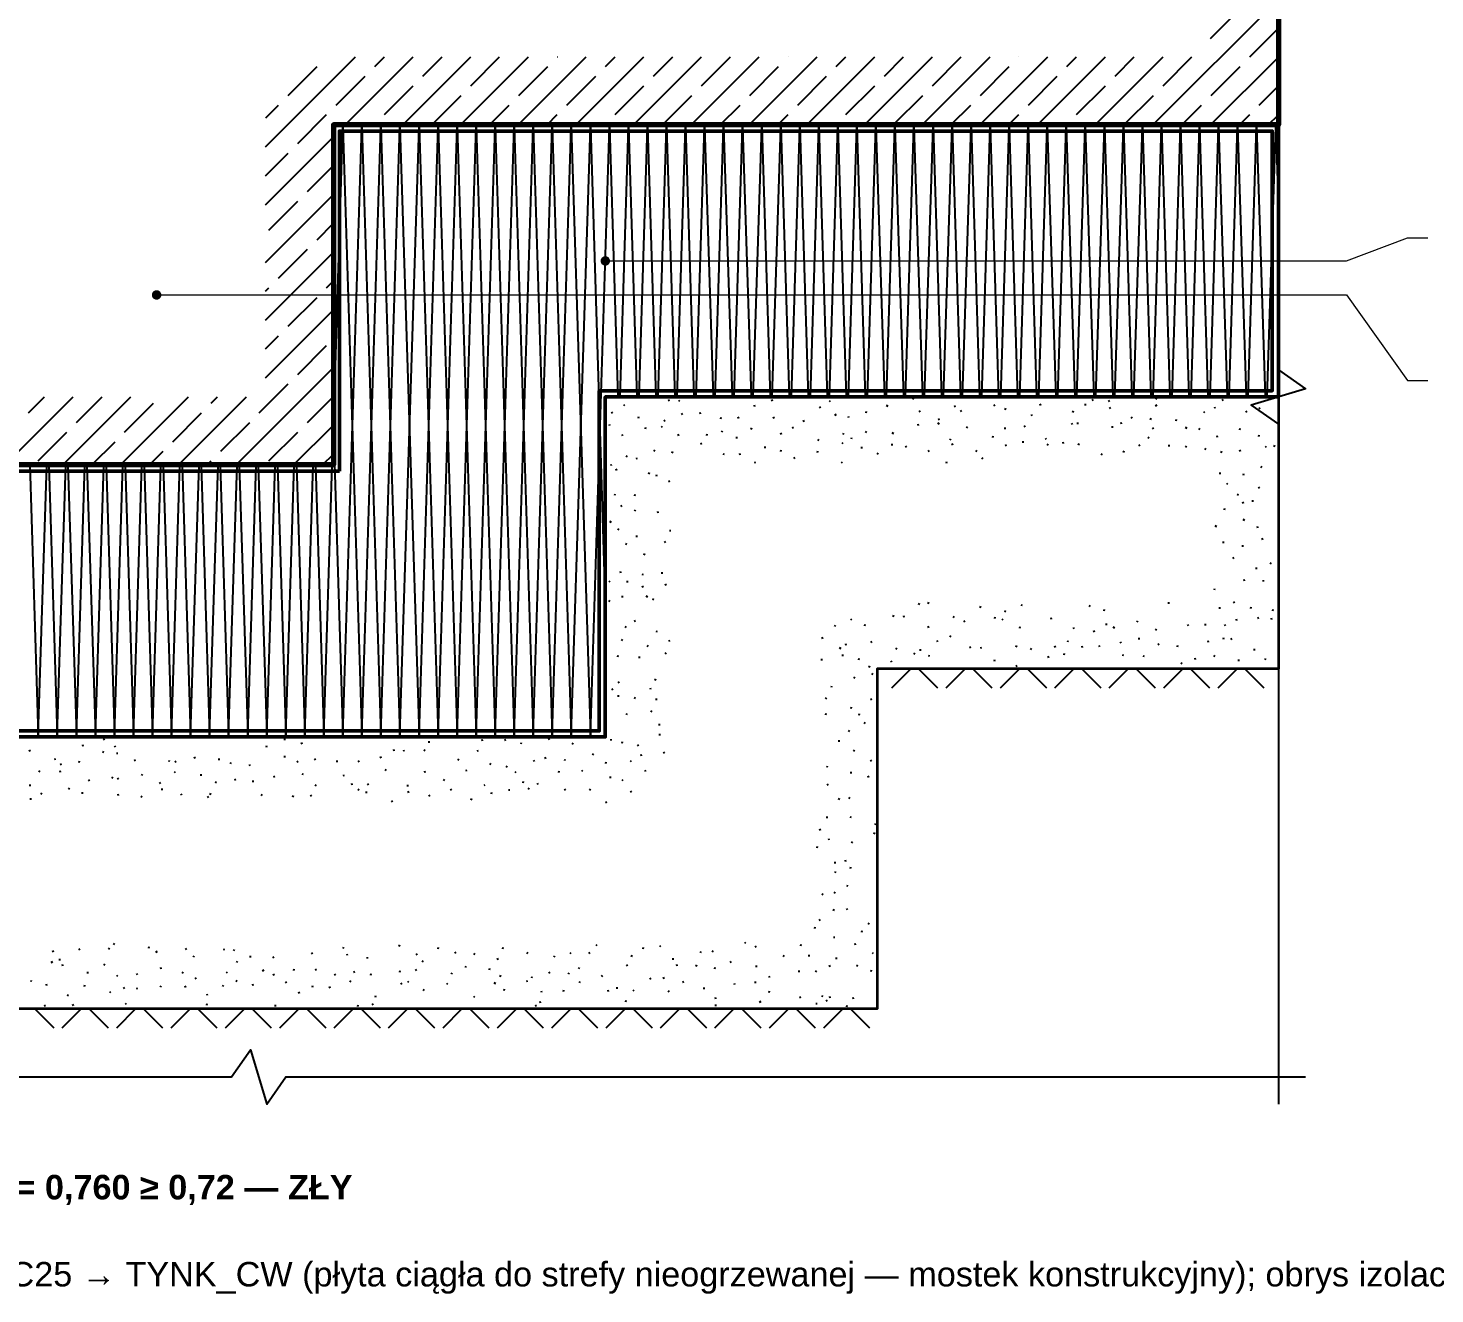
# Model space of a CAD drawing. Header units: metres. Extents: x -0.4 to 46.8, y -1.3 to 1.1.
# Drawn here: x 22.806 to 23.84, y -1.259 to -0.329 of the extents above; entities that cross this region are included whole.
import ezdxf

# ---------------------------------------------------------------- set-up
doc = ezdxf.new("R2010")
doc.units = ezdxf.units.M
doc.linetypes.add('KRESKOWA_DROBNA', pattern=[3.15, 2.1, -1.05])
doc.linetypes.add('PUNKTOWA_KROTKA', pattern=[6.3, 4.2, -1.05, 0, -1.05])
doc.layers.add('A-DET-IZOL', color=30, linetype='Continuous', lineweight=35, true_color=0xef6c00)
doc.layers.add('A-DET-MEMBRANY', color=8, linetype='PUNKTOWA_KROTKA', lineweight=25, true_color=0x455a64)
for name, color, linetype, lineweight in [('A-DET-OPIS', 2, 'Continuous', 25), ('A-DET-PRZERWA', 8, 'Continuous', 25), ('A-KRESKOWANIE', 8, 'Continuous', 18), ('A-OPISY', 2, 'Continuous', 25), ('A-SCIANY-IZOL', 4, 'Continuous', 35), ('A-SCIANY-KONSTR', 7, 'Continuous', 50), ('A-WARSTWY', 8, 'Continuous', 25)]:
    doc.layers.add(name, color=color, linetype=linetype, lineweight=lineweight)
doc.styles.add('PL_ARIAL', font='arial.ttf')
doc.styles.add('PL_ARIAL_B', font='arialbd.ttf')

msp = doc.modelspace()

# ---------------------------------------------------------------- hatches: boundary and pattern name
at = {"layer": 'A-OPISY', "true_color": 0x000000}
for points in [[(23.2336, -0.5), (23.2335, -0.4991), (23.2331, -0.4983), (23.2326, -0.4975), (23.2319, -0.497), (23.231, -0.4966), (23.2301, -0.4965), (23.2292, -0.4966), (23.2284, -0.497), (23.2276, -0.4975), (23.2271, -0.4983), (23.2267, -0.4991), (23.2266, -0.5), (23.2267, -0.5009), (23.2271, -0.5018), (23.2276, -0.5025), (23.2284, -0.503), (23.2292, -0.5034), (23.2301, -0.5035), (23.231, -0.5034), (23.2319, -0.503), (23.2326, -0.5025), (23.2331, -0.5018), (23.2335, -0.5009)], [(22.9036, -0.525), (22.9035, -0.5241), (22.9031, -0.5232), (22.9026, -0.5225), (22.9019, -0.522), (22.901, -0.5216), (22.9001, -0.5215), (22.8992, -0.5216), (22.8984, -0.522), (22.8976, -0.5225), (22.8971, -0.5232), (22.8967, -0.5241), (22.8966, -0.525), (22.8967, -0.5259), (22.8971, -0.5268), (22.8976, -0.5275), (22.8984, -0.528), (22.8992, -0.5284), (22.9001, -0.5285), (22.901, -0.5284), (22.9019, -0.528), (22.9026, -0.5275), (22.9031, -0.5268), (22.9035, -0.5259)]]:
    msp.add_hatch(color=7, dxfattribs=at).paths.add_polyline_path(points)

# ---------------------------------------------------------------- linework, layer by layer
at = {"layer": 'A-DET-IZOL', "lineweight": 50, "ltscale": 0.01, "true_color": 0xef6c00}
msp.add_lwpolyline([(23.0346, -0.6545), (23.0346, -0.4045), (23.7206, -0.4045), (23.7206, -0.5955), (23.2256, -0.5955), (23.2256, -0.8455), (22.3346, -0.8455), (22.3346, -0.5955), (22.2296, -0.5955), (22.2296, -0.4045), (22.5256, -0.4045), (22.5256, -0.6545)], close=True, dxfattribs=at)
at = {"layer": 'A-DET-MEMBRANY', "linetype": 'KRESKOWA_DROBNA', "lineweight": 25, "ltscale": 0.01, "true_color": 0x757575, "flags": 128}
msp.add_lwpolyline([(22.2251, -0.6), (22.3301, -0.6), (22.3301, -0.85), (23.2301, -0.85), (23.2301, -0.6), (23.7251, -0.6)], dxfattribs=at)
at = {"layer": 'A-DET-PRZERWA', "lineweight": 25, "ltscale": 0.01, "true_color": 0x000000}
for points in [[(23.7251, -0.08), (23.7251, -0.58), (23.7451, -0.594), (23.7051, -0.606), (23.7251, -0.62), (23.7251, -1.12)], [(22.2051, -1.1), (22.9551, -1.1), (22.9691, -1.08), (22.9811, -1.12), (22.9951, -1.1), (23.7451, -1.1)]]:
    msp.add_lwpolyline(points, dxfattribs=at)
at = {"layer": 'A-KRESKOWANIE', "lineweight": 25, "ltscale": 0.01}
for points in [[(23.6328, -0.4), (23.7251, -0.3076)], [(23.6751, -0.3364), (23.6898, -0.3217)], [(23.704, -0.35), (23.7251, -0.3289)], [(22.9801, -0.4162), (23.0464, -0.35)], [(23.0388, -0.4), (23.0888, -0.35)], [(23.0605, -0.3571), (23.0676, -0.35)], [(23.0812, -0.4), (23.1312, -0.35)], [(23.0958, -0.3642), (23.11, -0.35)], [(23.1236, -0.4), (23.1736, -0.35)], [(23.1312, -0.3712), (23.1524, -0.35)], [(23.1661, -0.4), (23.2161, -0.35)], [(23.1948, -0.35), (23.1949, -0.35)], [(23.2085, -0.4), (23.2585, -0.35)], [(23.2302, -0.3571), (23.2373, -0.35)], [(23.2509, -0.4), (23.3009, -0.35)], [(23.2655, -0.3642), (23.2797, -0.35)], [(23.2933, -0.4), (23.3433, -0.35)], [(23.3009, -0.3712), (23.3221, -0.35)], [(23.3358, -0.4), (23.3858, -0.35)], [(23.3645, -0.35), (23.3646, -0.35)], [(23.3782, -0.4), (23.4282, -0.35)], [(23.3999, -0.3571), (23.407, -0.35)], [(23.4206, -0.4), (23.4706, -0.35)], [(23.4353, -0.3642), (23.4494, -0.35)], [(23.4631, -0.4), (23.5131, -0.35)], [(23.4706, -0.3712), (23.4918, -0.35)], [(23.5055, -0.4), (23.5555, -0.35)], [(23.5342, -0.35), (23.5343, -0.35)], [(23.5479, -0.4), (23.5979, -0.35)], [(23.5696, -0.3571), (23.5767, -0.35)], [(23.5903, -0.4), (23.6403, -0.35)], [(23.605, -0.3642), (23.6191, -0.35)], [(23.6403, -0.3712), (23.6615, -0.35)], [(23.6752, -0.4), (23.7251, -0.3501)], [(22.9968, -0.3783), (23.0181, -0.3571)], [(23.1666, -0.3783), (23.1878, -0.3571)], [(23.3363, -0.3783), (23.3575, -0.3571)], [(23.506, -0.3783), (23.5272, -0.3571)], [(23.6757, -0.3783), (23.6969, -0.3571)], [(23.0322, -0.3854), (23.0534, -0.3642)], [(23.0676, -0.3924), (23.0888, -0.3712)], [(23.2019, -0.3854), (23.2231, -0.3642)], [(23.2373, -0.3924), (23.2585, -0.3712)], [(23.3716, -0.3854), (23.3928, -0.3642)], [(23.407, -0.3924), (23.4282, -0.3712)], [(23.5413, -0.3854), (23.5625, -0.3642)], [(23.5767, -0.3924), (23.5979, -0.3712)], [(23.711, -0.3854), (23.7251, -0.3713)], [(23.1029, -0.3995), (23.1241, -0.3783)], [(23.2726, -0.3995), (23.2938, -0.3783)], [(23.4423, -0.3995), (23.4635, -0.3783)], [(23.612, -0.3995), (23.6332, -0.3783)], [(22.9804, -0.3947), (22.9898, -0.3854)], [(23.0039, -0.4137), (23.0251, -0.3924)], [(23.1449, -0.4), (23.1595, -0.3854)], [(23.1873, -0.4), (23.1948, -0.3924)], [(23.3146, -0.4), (23.3292, -0.3854)], [(23.357, -0.4), (23.3645, -0.3924)], [(23.4843, -0.4), (23.4989, -0.3854)], [(23.5267, -0.4), (23.5342, -0.3924)], [(23.654, -0.4), (23.6686, -0.3854)], [(23.6964, -0.4), (23.704, -0.3924)], [(23.7176, -0.4), (23.7251, -0.3925)], [(23.0301, -0.625), (23.0371, -0.8485), (23.0511, -0.4015), (23.0651, -0.8485), (23.0791, -0.4015), (23.0931, -0.8485), (23.1071, -0.4015), (23.1211, -0.8485), (23.1351, -0.4015), (23.1491, -0.8485), (23.1631, -0.4015), (23.1771, -0.8485), (23.1911, -0.4015), (23.2051, -0.8485), (23.2191, -0.4015), (23.2301, -0.7527)], [(23.0301, -0.625), (23.0371, -0.4015), (23.0511, -0.8485), (23.0651, -0.4015), (23.0791, -0.8485), (23.0931, -0.4015), (23.1071, -0.8485), (23.1211, -0.4015), (23.1351, -0.8485), (23.1491, -0.4015), (23.1631, -0.8485), (23.1771, -0.4015), (23.1911, -0.8485), (23.2051, -0.4015), (23.2191, -0.8485), (23.2331, -0.4015), (23.2393, -0.6)], [(23.06, -0.4), (23.0605, -0.3995)], [(23.2297, -0.4), (23.2302, -0.3995)], [(23.2409, -0.6), (23.2471, -0.4015), (23.2533, -0.6)], [(23.2549, -0.6), (23.2611, -0.4015), (23.2673, -0.6)], [(23.2689, -0.6), (23.2751, -0.4015), (23.2813, -0.6)], [(23.2829, -0.6), (23.2891, -0.4015), (23.2953, -0.6)], [(23.2969, -0.6), (23.3031, -0.4015), (23.3093, -0.6)], [(23.3109, -0.6), (23.3171, -0.4015), (23.3233, -0.6)], [(23.3249, -0.6), (23.3311, -0.4015), (23.3373, -0.6)], [(23.3389, -0.6), (23.3451, -0.4015), (23.3513, -0.6)], [(23.3529, -0.6), (23.3591, -0.4015), (23.3653, -0.6)], [(23.3669, -0.6), (23.3731, -0.4015), (23.3793, -0.6)], [(23.3809, -0.6), (23.3871, -0.4015), (23.3933, -0.6)], [(23.3949, -0.6), (23.4011, -0.4015), (23.4073, -0.6)], [(23.3994, -0.4), (23.3999, -0.3995)], [(23.4089, -0.6), (23.4151, -0.4015), (23.4213, -0.6)], [(23.4229, -0.6), (23.4291, -0.4015), (23.4353, -0.6)], [(23.4369, -0.6), (23.4431, -0.4015), (23.4493, -0.6)], [(23.4509, -0.6), (23.4571, -0.4015), (23.4633, -0.6)], [(23.4649, -0.6), (23.4711, -0.4015), (23.4773, -0.6)], [(23.4789, -0.6), (23.4851, -0.4015), (23.4913, -0.6)], [(23.4929, -0.6), (23.4991, -0.4015), (23.5053, -0.6)], [(23.5069, -0.6), (23.5131, -0.4015), (23.5193, -0.6)], [(23.5209, -0.6), (23.5271, -0.4015), (23.5333, -0.6)], [(23.5349, -0.6), (23.5411, -0.4015), (23.5473, -0.6)], [(23.5489, -0.6), (23.5551, -0.4015), (23.5613, -0.6)], [(23.5629, -0.6), (23.5691, -0.4015), (23.5753, -0.6)], [(23.5691, -0.4), (23.5696, -0.3995)], [(23.5769, -0.6), (23.5831, -0.4015), (23.5893, -0.6)], [(23.5909, -0.6), (23.5971, -0.4015), (23.6033, -0.6)], [(23.6049, -0.6), (23.6111, -0.4015), (23.6173, -0.6)], [(23.6189, -0.6), (23.6251, -0.4015), (23.6313, -0.6)], [(23.6329, -0.6), (23.6391, -0.4015), (23.6453, -0.6)], [(23.6469, -0.6), (23.6531, -0.4015), (23.6593, -0.6)], [(23.6609, -0.6), (23.6671, -0.4015), (23.6733, -0.6)], [(23.6749, -0.6), (23.6811, -0.4015), (23.6873, -0.6)], [(23.6889, -0.6), (23.6951, -0.4015), (23.7013, -0.6)], [(23.7029, -0.6), (23.7091, -0.4015), (23.7153, -0.6)], [(23.7169, -0.6), (23.7231, -0.4015), (23.7251, -0.4654)], [(22.9801, -0.4587), (23.0301, -0.4087)], [(22.9801, -0.4375), (22.9968, -0.4207)], [(23.011, -0.449), (23.0301, -0.4299)], [(22.9801, -0.5011), (23.0301, -0.4511)], [(22.9827, -0.4773), (23.0039, -0.4561)], [(23.0181, -0.4844), (23.0301, -0.4723)], [(22.9801, -0.5435), (23.0301, -0.4935)], [(22.9898, -0.5127), (23.011, -0.4914)], [(23.0251, -0.5197), (23.0301, -0.5147)], [(22.9801, -0.5223), (22.9827, -0.5197)], [(22.9968, -0.548), (23.0181, -0.5268)], [(22.9801, -0.586), (23.0301, -0.536)], [(22.9801, -0.5647), (22.9898, -0.5551)], [(23.0039, -0.5834), (23.0251, -0.5621)], [(22.9585, -0.65), (23.0301, -0.5784)], [(22.7888, -0.65), (22.8388, -0.6)], [(22.8059, -0.6116), (22.8176, -0.6)], [(22.8312, -0.65), (22.8812, -0.6)], [(22.8413, -0.6187), (22.86, -0.6)], [(22.8736, -0.65), (22.9236, -0.6)], [(22.9161, -0.65), (22.9661, -0.6)], [(22.9403, -0.6046), (22.9449, -0.6)], [(22.9756, -0.6116), (22.9968, -0.5904)], [(23.011, -0.6187), (23.0301, -0.5996)], [(22.8766, -0.6258), (22.8979, -0.6046)], [(23.2444, -0.6066), (23.2436, -0.6057)], [(23.2762, -0.6027), (23.2772, -0.602)], [(23.2841, -0.6031), (23.285, -0.6024)], [(23.3393, -0.6065), (23.3405, -0.6063)], [(23.352, -0.6025), (23.3532, -0.6022)], [(23.3884, -0.6082), (23.3877, -0.6072)], [(23.3949, -0.6034), (23.3957, -0.6025)], [(23.438, -0.607), (23.437, -0.6063)], [(23.4571, -0.6019), (23.4562, -0.6012)], [(23.4609, -0.611), (23.4618, -0.6103)], [(23.4866, -0.607), (23.4877, -0.6065)], [(23.4921, -0.6109), (23.4914, -0.61)], [(23.5166, -0.6068), (23.5158, -0.6059)], [(23.5241, -0.6094), (23.5246, -0.6083)], [(23.5495, -0.6057), (23.5506, -0.6052)], [(23.5738, -0.6114), (23.5744, -0.6103)], [(23.5838, -0.6058), (23.5826, -0.6057)], [(23.5882, -0.6027), (23.5891, -0.6019)], [(23.6009, -0.6036), (23.6002, -0.6026)], [(23.6008, -0.6084), (23.6018, -0.6077)], [(23.6349, -0.6017), (23.6356, -0.6007)], [(23.6357, -0.6069), (23.6349, -0.6059)], [(23.6785, -0.6086), (23.6783, -0.6074)], [(23.6845, -0.6028), (23.6838, -0.6018)], [(23.7107, -0.6085), (23.7118, -0.6079)], [(22.912, -0.6329), (22.9332, -0.6116)], [(22.9473, -0.6399), (22.9686, -0.6187)], [(23.2332, -0.6211), (23.2333, -0.6199)], [(23.2354, -0.6121), (23.2347, -0.6111)], [(23.2541, -0.615), (23.2552, -0.6148)], [(23.2731, -0.6176), (23.2742, -0.6171)], [(23.2861, -0.613), (23.287, -0.6122)], [(23.3001, -0.6126), (23.2998, -0.6115)], [(23.315, -0.616), (23.3152, -0.6148)], [(23.3283, -0.6158), (23.3279, -0.6147)], [(23.3543, -0.6159), (23.3539, -0.6147)], [(23.3754, -0.6178), (23.3765, -0.6172)], [(23.399, -0.6133), (23.4, -0.6126)], [(23.4089, -0.6152), (23.4092, -0.6141)], [(23.4226, -0.6114), (23.4214, -0.6113)], [(23.4597, -0.6205), (23.4608, -0.6202)], [(23.4749, -0.6199), (23.4755, -0.6188)], [(23.475, -0.6167), (23.4759, -0.616)], [(23.5441, -0.614), (23.5436, -0.6129)], [(23.5737, -0.6202), (23.5731, -0.6192)], [(23.5781, -0.6195), (23.5769, -0.6195)], [(23.6097, -0.62), (23.6094, -0.6188)], [(23.6169, -0.6155), (23.6178, -0.6147)], [(23.6311, -0.6168), (23.6316, -0.6157)], [(23.65, -0.6175), (23.6501, -0.6163)], [(23.6702, -0.6115), (23.6711, -0.6107)], [(23.7012, -0.6113), (23.7021, -0.6105)], [(22.813, -0.647), (22.8342, -0.6258)], [(22.9827, -0.647), (23.0039, -0.6258)], [(23.0009, -0.65), (23.0301, -0.6208)], [(23.2429, -0.6286), (23.2426, -0.6275)], [(23.2603, -0.6233), (23.2591, -0.623)], [(23.2714, -0.6223), (23.2721, -0.6214)], [(23.2832, -0.6281), (23.2843, -0.6276)], [(23.3047, -0.6283), (23.3049, -0.6271)], [(23.3159, -0.6259), (23.3163, -0.6248)], [(23.3268, -0.6306), (23.3269, -0.6294)], [(23.3381, -0.6236), (23.3369, -0.6233)], [(23.3588, -0.6271), (23.3599, -0.6266)], [(23.3675, -0.6228), (23.3685, -0.6221)], [(23.3863, -0.6319), (23.3871, -0.631)], [(23.405, -0.6276), (23.4056, -0.6266)], [(23.4111, -0.6309), (23.4113, -0.6298)], [(23.4225, -0.6262), (23.4215, -0.6255)], [(23.4422, -0.6271), (23.4411, -0.6265)], [(23.4836, -0.6318), (23.4841, -0.6307)], [(23.4968, -0.6226), (23.4958, -0.622)], [(23.515, -0.6298), (23.5154, -0.6287)], [(23.5234, -0.623), (23.5246, -0.6229)], [(23.5388, -0.6223), (23.5382, -0.6213)], [(23.5544, -0.6314), (23.5537, -0.6305)], [(23.603, -0.6228), (23.6032, -0.6216)], [(23.6301, -0.6302), (23.629, -0.6297)], [(23.6332, -0.6237), (23.6325, -0.6228)], [(23.6579, -0.6231), (23.6569, -0.6225)], [(23.6675, -0.6239), (23.6667, -0.6231)], [(23.6804, -0.6297), (23.68, -0.6286)], [(23.6974, -0.6239), (23.6962, -0.6237)], [(23.7114, -0.6289), (23.7102, -0.6285)], [(22.8524, -0.65), (22.8696, -0.6329)], [(22.8949, -0.65), (22.9049, -0.6399)], [(23.2657, -0.6399), (23.2665, -0.639)], [(23.2799, -0.641), (23.2787, -0.6407)], [(23.3001, -0.6345), (23.3011, -0.6339)], [(23.3476, -0.6376), (23.3477, -0.6364)], [(23.3592, -0.6401), (23.3595, -0.6389)], [(23.3868, -0.6405), (23.3856, -0.6403)], [(23.4042, -0.6342), (23.4051, -0.6334)], [(23.4187, -0.6378), (23.4187, -0.6366)], [(23.4404, -0.635), (23.4416, -0.635)], [(23.4517, -0.6371), (23.4508, -0.6363)], [(23.4682, -0.6404), (23.4675, -0.6394)], [(23.4856, -0.6354), (23.4851, -0.6343)], [(23.5035, -0.64), (23.5025, -0.6393)], [(23.5241, -0.6356), (23.5252, -0.6353)], [(23.5373, -0.6337), (23.5375, -0.6325)], [(23.5551, -0.6354), (23.5559, -0.6345)], [(23.5664, -0.6338), (23.5676, -0.6335)], [(23.5788, -0.6352), (23.5777, -0.6346)], [(23.6118, -0.6405), (23.6107, -0.64)], [(23.6232, -0.6361), (23.6225, -0.6351)], [(23.6452, -0.636), (23.644, -0.636)], [(23.6569, -0.637), (23.6576, -0.636)], [(23.672, -0.6386), (23.671, -0.638)], [(23.6837, -0.6408), (23.6826, -0.6404)], [(23.6972, -0.6401), (23.6968, -0.6389)], [(23.7155, -0.637), (23.7164, -0.6362)], [(23.7226, -0.6364), (23.7215, -0.6359)], [(22.8069, -0.65), (22.8131, -0.8485), (22.8193, -0.65)], [(22.8209, -0.65), (22.8271, -0.8485), (22.8333, -0.65)], [(22.8349, -0.65), (22.8411, -0.8485), (22.8473, -0.65)], [(22.8489, -0.65), (22.8551, -0.8485), (22.8613, -0.65)], [(22.8629, -0.65), (22.8691, -0.8485), (22.8753, -0.65)], [(22.8769, -0.65), (22.8831, -0.8485), (22.8893, -0.65)], [(22.8909, -0.65), (22.8971, -0.8485), (22.9033, -0.65)], [(22.9049, -0.65), (22.9111, -0.8485), (22.9173, -0.65)], [(22.9189, -0.65), (22.9251, -0.8485), (22.9313, -0.65)], [(22.9329, -0.65), (22.9391, -0.8485), (22.9453, -0.65)], [(22.9373, -0.65), (22.9403, -0.647)], [(22.9469, -0.65), (22.9531, -0.8485), (22.9593, -0.65)], [(22.9609, -0.65), (22.9671, -0.8485), (22.9733, -0.65)], [(22.9749, -0.65), (22.9811, -0.8485), (22.9873, -0.65)], [(22.9889, -0.65), (22.9951, -0.8485), (23.0013, -0.65)], [(23.0029, -0.65), (23.0091, -0.8485), (23.0153, -0.65)], [(23.0169, -0.65), (23.0231, -0.8485), (23.0293, -0.65)], [(23.0221, -0.65), (23.0301, -0.642)], [(23.2347, -0.6507), (23.2343, -0.6496)], [(23.2465, -0.6441), (23.2454, -0.6434)], [(23.2527, -0.6452), (23.2538, -0.645)], [(23.3178, -0.6423), (23.3167, -0.642)], [(23.3285, -0.6421), (23.3297, -0.6418)], [(23.3409, -0.6484), (23.3397, -0.6483)], [(23.3694, -0.6455), (23.3687, -0.6444)], [(23.4037, -0.6484), (23.4045, -0.6476)], [(23.4311, -0.6421), (23.4301, -0.6414)], [(23.4805, -0.6481), (23.4817, -0.648)], [(23.5069, -0.6454), (23.5079, -0.6446)], [(23.5947, -0.6426), (23.5954, -0.6417)], [(23.7123, -0.6519), (23.7131, -0.651)], [(23.2376, -0.6537), (23.2387, -0.6532)], [(23.2621, -0.6567), (23.2626, -0.6556)], [(23.2685, -0.6579), (23.2673, -0.6578)], [(23.2766, -0.6622), (23.2776, -0.6616)], [(23.6822, -0.6567), (23.6822, -0.6555)], [(23.6995, -0.6576), (23.6998, -0.6564)], [(23.2372, -0.6723), (23.2374, -0.6712)], [(23.2517, -0.6726), (23.252, -0.6714)], [(23.6871, -0.6642), (23.6879, -0.6634)], [(23.6958, -0.6722), (23.6947, -0.6718)], [(23.7105, -0.667), (23.7115, -0.6663)], [(23.2415, -0.6806), (23.2424, -0.6798)], [(23.6854, -0.683), (23.6858, -0.6818)], [(23.6994, -0.6784), (23.699, -0.6772)], [(23.7062, -0.6772), (23.7062, -0.676)], [(23.2337, -0.6923), (23.2343, -0.6912)], [(23.2519, -0.6841), (23.2524, -0.683)], [(23.2683, -0.6848), (23.2695, -0.6844)], [(23.7003, -0.6908), (23.6993, -0.6902)], [(23.2403, -0.6977), (23.2394, -0.6969)], [(23.2538, -0.7027), (23.2526, -0.7026)], [(23.2772, -0.6982), (23.2784, -0.6981)], [(23.6797, -0.6954), (23.6786, -0.6948)], [(23.71, -0.6964), (23.7098, -0.6952)], [(23.246, -0.7086), (23.245, -0.7079)], [(23.2736, -0.7071), (23.2745, -0.7062)], [(23.6841, -0.7068), (23.6852, -0.7067)], [(23.6982, -0.7094), (23.6994, -0.7094)], [(23.7127, -0.7045), (23.7138, -0.7041)], [(23.2593, -0.7161), (23.2583, -0.7156)], [(23.6916, -0.7187), (23.6926, -0.7181)], [(23.72, -0.7228), (23.7191, -0.722)], [(23.2407, -0.7289), (23.2419, -0.7285)], [(23.2583, -0.7309), (23.2571, -0.7306)], [(23.2711, -0.7293), (23.2723, -0.7292)], [(23.6995, -0.7346), (23.7007, -0.7344)], [(23.7089, -0.7267), (23.709, -0.7255)], [(23.233, -0.736), (23.2337, -0.7351)], [(23.2465, -0.7365), (23.2463, -0.7353)], [(23.2579, -0.74), (23.2575, -0.7389)], [(23.2739, -0.7382), (23.275, -0.7377)], [(23.6781, -0.7419), (23.6784, -0.7408)], [(23.7141, -0.7358), (23.7142, -0.7346)], [(23.2326, -0.7504), (23.2334, -0.7494)], [(23.242, -0.7468), (23.2432, -0.7467)], [(23.2604, -0.7471), (23.2611, -0.7461)], [(23.2659, -0.7491), (23.2647, -0.7488)], [(23.4613, -0.7525), (23.4601, -0.7521)], [(23.4676, -0.7522), (23.468, -0.751)], [(23.5064, -0.7547), (23.5052, -0.7544)], [(23.537, -0.7534), (23.5359, -0.753)], [(23.5869, -0.7541), (23.5859, -0.7533)], [(23.6444, -0.752), (23.6445, -0.7508)], [(23.6927, -0.7517), (23.692, -0.7507)], [(23.7048, -0.7555), (23.705, -0.7543)], [(23.2513, -0.7649), (23.2524, -0.7644)], [(23.4114, -0.7642), (23.4106, -0.7633)], [(23.4419, -0.7616), (23.4423, -0.7605)], [(23.4492, -0.7615), (23.4504, -0.7613)], [(23.4868, -0.7622), (23.4859, -0.7614)], [(23.4946, -0.7655), (23.4937, -0.7647)], [(23.5166, -0.7629), (23.5169, -0.7617)], [(23.5228, -0.7642), (23.522, -0.7633)], [(23.5247, -0.758), (23.5237, -0.7574)], [(23.5575, -0.7628), (23.5587, -0.7627)], [(23.5969, -0.7572), (23.5971, -0.756)], [(23.6213, -0.7657), (23.6218, -0.7646)], [(23.6825, -0.7554), (23.6813, -0.7553)], [(23.6945, -0.7647), (23.6944, -0.7635)], [(23.7097, -0.7627), (23.7108, -0.7621)], [(23.7196, -0.7632), (23.7208, -0.7629)], [(23.7211, -0.7572), (23.7213, -0.756)], [(23.2456, -0.7695), (23.2447, -0.7687)], [(23.2685, -0.7727), (23.2674, -0.7724)], [(23.3989, -0.7688), (23.3994, -0.7677)], [(23.4209, -0.7682), (23.4211, -0.767)], [(23.4671, -0.7692), (23.4682, -0.7688)], [(23.4844, -0.7764), (23.4835, -0.7756)], [(23.5356, -0.7698), (23.5344, -0.7694)], [(23.5748, -0.7705), (23.5743, -0.7694)], [(23.5888, -0.7724), (23.59, -0.772)], [(23.5992, -0.7674), (23.598, -0.7673)], [(23.6047, -0.7699), (23.6036, -0.7693)], [(23.6356, -0.7715), (23.6346, -0.7708)], [(23.6589, -0.7683), (23.6584, -0.7672)], [(23.6719, -0.7676), (23.6707, -0.7676)], [(23.6861, -0.7683), (23.6856, -0.7672)], [(23.2429, -0.7791), (23.2419, -0.7784)], [(23.2609, -0.7834), (23.2618, -0.7826)], [(23.2767, -0.7794), (23.2778, -0.7791)], [(23.3892, -0.7773), (23.3903, -0.7768)], [(23.4026, -0.7851), (23.4032, -0.784)], [(23.4073, -0.7828), (23.407, -0.7816)], [(23.426, -0.7808), (23.4253, -0.7799)], [(23.4448, -0.7854), (23.4438, -0.7846)], [(23.4618, -0.7866), (23.4619, -0.7854)], [(23.4746, -0.7801), (23.4741, -0.779)], [(23.498, -0.7842), (23.499, -0.7837)], [(23.5059, -0.7844), (23.507, -0.7842)], [(23.5322, -0.7839), (23.5327, -0.7827)], [(23.5427, -0.7856), (23.5435, -0.7847)], [(23.5603, -0.7838), (23.5613, -0.7832)], [(23.5702, -0.7801), (23.5705, -0.779)], [(23.581, -0.7845), (23.5808, -0.7833)], [(23.5938, -0.7838), (23.5933, -0.7827)], [(23.6094, -0.7811), (23.6089, -0.78)], [(23.6226, -0.7783), (23.6227, -0.7771)], [(23.6364, -0.782), (23.6375, -0.7816)], [(23.6517, -0.7834), (23.6505, -0.7832)], [(23.6738, -0.7806), (23.6735, -0.7794)], [(23.6842, -0.7776), (23.6854, -0.7773)], [(23.6908, -0.7785), (23.6901, -0.7775)], [(23.7074, -0.7865), (23.7075, -0.7853)], [(23.2401, -0.7908), (23.2389, -0.7905)], [(23.2552, -0.7921), (23.2553, -0.7909)], [(23.275, -0.7892), (23.2742, -0.7882)], [(23.3893, -0.7937), (23.3894, -0.7925)], [(23.4052, -0.7901), (23.404, -0.7901)], [(23.4173, -0.793), (23.4161, -0.7928)], [(23.4409, -0.795), (23.4403, -0.794)], [(23.4569, -0.7891), (23.4577, -0.7882)], [(23.4688, -0.7906), (23.4677, -0.7903)], [(23.5159, -0.7937), (23.5171, -0.7935)], [(23.5554, -0.7913), (23.5565, -0.7908)], [(23.5682, -0.7894), (23.5671, -0.789)], [(23.6115, -0.7902), (23.6104, -0.7898)], [(23.6267, -0.7908), (23.6256, -0.7905)], [(23.6544, -0.7962), (23.6533, -0.7957)], [(23.6634, -0.7926), (23.6646, -0.7924)], [(23.6776, -0.7909), (23.6783, -0.7899)], [(23.6961, -0.7943), (23.696, -0.7931)], [(23.7154, -0.7934), (23.7159, -0.7923)], [(23.4128, -0.8068), (23.4135, -0.8058)], [(23.4241, -0.7989), (23.4246, -0.7978)], [(23.4261, -0.804), (23.4268, -0.803)], [(23.4547, -0.8), (23.4405, -0.8141)], [(23.4747, -0.8141), (23.4605, -0.8)], [(23.4947, -0.8), (23.4805, -0.8141)], [(23.5147, -0.8141), (23.5005, -0.8)], [(23.5347, -0.8), (23.5205, -0.8141)], [(23.5319, -0.798), (23.5329, -0.7974)], [(23.5547, -0.8141), (23.5405, -0.8)], [(23.5747, -0.8), (23.5605, -0.8141)], [(23.5947, -0.8141), (23.5805, -0.8)], [(23.6147, -0.8), (23.6005, -0.8141)], [(23.6347, -0.8141), (23.6205, -0.8)], [(23.6547, -0.8), (23.6405, -0.8141)], [(23.6747, -0.8141), (23.6605, -0.8)], [(23.6947, -0.8), (23.6805, -0.8141)], [(23.7147, -0.8141), (23.7005, -0.8)], [(23.235, -0.8154), (23.2359, -0.8146)], [(23.2403, -0.8104), (23.2396, -0.8094)], [(23.2636, -0.8152), (23.2634, -0.814)], [(23.2668, -0.8084), (23.2673, -0.8073)], [(23.3965, -0.8135), (23.3968, -0.8123)], [(23.2397, -0.8204), (23.2397, -0.8192)], [(23.2524, -0.8218), (23.2513, -0.8213)], [(23.2671, -0.8222), (23.2683, -0.8221)], [(23.3929, -0.8222), (23.3921, -0.8212)], [(23.4251, -0.8224), (23.4262, -0.8219)], [(23.2457, -0.8338), (23.2462, -0.8327)], [(23.2636, -0.8316), (23.2643, -0.8306)], [(23.393, -0.8336), (23.3918, -0.8333)], [(23.411, -0.8291), (23.4112, -0.8279)], [(23.4176, -0.8337), (23.4164, -0.8336)], [(23.2705, -0.8411), (23.2693, -0.841)], [(23.2702, -0.849), (23.2702, -0.8478)], [(23.4098, -0.846), (23.409, -0.8452)], [(23.4214, -0.84), (23.4204, -0.8393)], [(22.8454, -0.8563), (22.8466, -0.856)], [(22.8618, -0.8523), (22.8611, -0.8513)], [(22.8698, -0.8575), (22.8695, -0.8564)], [(22.9804, -0.8571), (22.9816, -0.8568)], [(22.9944, -0.8524), (22.9944, -0.8512)], [(23.0071, -0.8552), (23.0067, -0.854)], [(23.0998, -0.8535), (23.101, -0.8535)], [(23.1397, -0.853), (23.1395, -0.8518)], [(23.1559, -0.8523), (23.157, -0.8518)], [(23.1682, -0.8551), (23.1685, -0.854)], [(23.189, -0.8521), (23.1885, -0.8511)], [(23.2066, -0.8554), (23.2058, -0.8545)], [(23.2345, -0.8527), (23.2345, -0.8515)], [(23.2433, -0.8543), (23.2421, -0.854)], [(23.2537, -0.8564), (23.2548, -0.8558)], [(23.4026, -0.8531), (23.4014, -0.8531)], [(22.807, -0.8607), (22.8067, -0.8595)], [(22.8249, -0.8662), (22.8261, -0.866)], [(22.8432, -0.8687), (22.8435, -0.8676)], [(22.8614, -0.8613), (22.8603, -0.861)], [(22.8716, -0.8622), (22.8705, -0.8621)], [(22.8835, -0.8673), (22.8847, -0.8669)], [(22.9094, -0.8681), (22.9097, -0.867)], [(22.9134, -0.8684), (22.9145, -0.8678)], [(22.9284, -0.8658), (22.928, -0.8647)], [(22.9454, -0.8663), (22.9466, -0.8662)], [(22.9545, -0.8698), (22.955, -0.8688)], [(22.9948, -0.8647), (22.9936, -0.8646)], [(23.0032, -0.8682), (23.0043, -0.8677)], [(23.0162, -0.8667), (23.0172, -0.866)], [(23.0321, -0.8679), (23.0333, -0.8677)], [(23.0483, -0.8682), (23.0492, -0.8675)], [(23.0652, -0.8655), (23.0647, -0.8644)], [(23.0747, -0.8605), (23.0745, -0.8593)], [(23.0822, -0.8607), (23.0819, -0.8596)], [(23.0976, -0.8603), (23.0966, -0.8596)], [(23.1216, -0.8671), (23.1223, -0.8661)], [(23.1358, -0.8603), (23.1369, -0.86)], [(23.1779, -0.8681), (23.1776, -0.867)], [(23.1854, -0.8656), (23.1865, -0.8652)], [(23.2004, -0.8674), (23.2005, -0.8662)], [(23.2206, -0.8632), (23.2213, -0.8622)], [(23.2306, -0.8695), (23.2307, -0.8683)], [(23.2494, -0.8684), (23.2486, -0.8675)], [(23.2566, -0.864), (23.2565, -0.8628)], [(23.2729, -0.8619), (23.2738, -0.8611)], [(23.4136, -0.8604), (23.4126, -0.8598)], [(23.4258, -0.868), (23.425, -0.8671)], [(22.8145, -0.8756), (22.8136, -0.8748)], [(22.8287, -0.8755), (22.8298, -0.8752)], [(22.8292, -0.8703), (22.8302, -0.8697)], [(22.8671, -0.8803), (22.8678, -0.8793)], [(22.8892, -0.8784), (22.8897, -0.8773)], [(22.9132, -0.8761), (22.914, -0.8753)], [(22.9334, -0.878), (22.9322, -0.878)], [(22.969, -0.8713), (22.9684, -0.8703)], [(22.986, -0.8793), (22.9871, -0.8789)], [(23.0082, -0.8775), (23.0071, -0.8774)], [(23.0372, -0.8784), (23.0384, -0.8781)], [(23.0682, -0.8746), (23.069, -0.8737)], [(23.0969, -0.8757), (23.098, -0.8754)], [(23.1274, -0.8747), (23.1286, -0.8745)], [(23.1461, -0.8702), (23.1452, -0.8695)], [(23.1571, -0.8722), (23.1578, -0.8713)], [(23.1637, -0.8761), (23.1646, -0.8754)], [(23.196, -0.8761), (23.1961, -0.8749)], [(23.2135, -0.8755), (23.2128, -0.8746)], [(23.2338, -0.8802), (23.2339, -0.879)], [(23.26, -0.8754), (23.2594, -0.8743)], [(23.3932, -0.8722), (23.3935, -0.8711)], [(23.4102, -0.8762), (23.4114, -0.8761)], [(23.424, -0.8797), (23.4234, -0.8786)], [(22.8076, -0.8857), (22.8064, -0.8856)], [(22.8362, -0.8885), (22.8354, -0.8876)], [(22.8507, -0.8825), (22.8499, -0.8816)], [(22.872, -0.8813), (22.8714, -0.8802)], [(22.9022, -0.8842), (22.9031, -0.8834)], [(22.9043, -0.8891), (22.9042, -0.8879)], [(22.9442, -0.8837), (22.9431, -0.8832)], [(22.9574, -0.8816), (22.9584, -0.8811)], [(22.971, -0.8833), (22.9712, -0.8821)], [(23.0176, -0.8859), (23.0167, -0.8851)], [(23.0432, -0.8847), (23.0444, -0.8844)], [(23.049, -0.8892), (23.048, -0.8886)], [(23.0551, -0.8851), (23.0561, -0.8845)], [(23.0848, -0.8864), (23.0849, -0.8852)], [(23.112, -0.882), (23.1112, -0.8812)], [(23.117, -0.8893), (23.1162, -0.8884)], [(23.1409, -0.8858), (23.1418, -0.8851)], [(23.16, -0.8891), (23.1588, -0.8891)], [(23.1697, -0.8838), (23.1699, -0.8826)], [(23.1743, -0.8883), (23.1733, -0.8876)], [(23.1807, -0.885), (23.1802, -0.884)], [(23.2, -0.889), (23.2011, -0.8885)], [(23.2184, -0.8891), (23.2192, -0.8882)], [(23.2424, -0.882), (23.2433, -0.8812)], [(23.3939, -0.8857), (23.3932, -0.8848)], [(22.8075, -0.8961), (22.8077, -0.8949)], [(22.815, -0.892), (22.8157, -0.8911)], [(22.8455, -0.8919), (22.8455, -0.8907)], [(22.8721, -0.8933), (22.8718, -0.8921)], [(22.8896, -0.8943), (22.8885, -0.8937)], [(22.9187, -0.8929), (22.9182, -0.8918)], [(22.9375, -0.8945), (22.9384, -0.8937)], [(22.9402, -0.8924), (22.9391, -0.8919)], [(22.9779, -0.8931), (22.9771, -0.8922)], [(23.001, -0.8939), (22.9999, -0.8936)], [(23.0139, -0.8938), (23.0133, -0.8928)], [(23.0544, -0.8913), (23.0545, -0.8901)], [(23.0728, -0.8976), (23.0738, -0.8969)], [(23.0856, -0.891), (23.0852, -0.8899)], [(23.1003, -0.8935), (23.1014, -0.8929)], [(23.1314, -0.8964), (23.1319, -0.8953)], [(23.1463, -0.8917), (23.1466, -0.8905)], [(23.2302, -0.8982), (23.2313, -0.8977)], [(23.2486, -0.8905), (23.2497, -0.8899)], [(23.4025, -0.896), (23.4013, -0.8956)], [(23.4091, -0.8953), (23.4099, -0.8943)], [(23.3937, -0.9092), (23.3925, -0.9091)], [(23.4112, -0.9093), (23.4101, -0.909)], [(23.3874, -0.9184), (23.3885, -0.9179)], [(23.4278, -0.9214), (23.4282, -0.9203)], [(23.4285, -0.9147), (23.429, -0.9136)], [(23.386, -0.9314), (23.3862, -0.9302)], [(23.3947, -0.9259), (23.3944, -0.9248)], [(23.4121, -0.9278), (23.4112, -0.9271)], [(23.407, -0.9418), (23.4067, -0.9406)], [(23.3984, -0.9424), (23.3996, -0.9422)], [(23.3991, -0.9499), (23.3997, -0.9489)], [(23.4111, -0.9465), (23.4099, -0.9463)], [(23.4088, -0.9598), (23.4077, -0.9595)], [(23.3904, -0.966), (23.3893, -0.9655)], [(23.3994, -0.9648), (23.3984, -0.9642)], [(23.3986, -0.9775), (23.3975, -0.977)], [(23.4082, -0.977), (23.4076, -0.976)], [(23.3841, -0.9908), (23.3844, -0.9896)], [(23.3873, -0.9849), (23.3884, -0.9843)], [(23.4188, -0.9936), (23.419, -0.9924)], [(23.4235, -0.9877), (23.4242, -0.9867)], [(22.8695, -1.0025), (22.8685, -1.0018)], [(23.0792, -1.0037), (23.0781, -1.0034)], [(23.2233, -1.0034), (23.2242, -1.0026)], [(23.271, -1.0044), (23.2703, -1.0035)], [(23.3326, -1.0016), (23.3335, -1.0008)], [(23.3747, -1.0033), (23.3735, -1.003)], [(23.3978, -0.9973), (23.399, -0.9972)], [(23.4133, -1.0024), (23.4145, -1.002)], [(22.8242, -1.0083), (22.8238, -1.0071)], [(22.8294, -1.0139), (22.8282, -1.0138)], [(22.8437, -1.0067), (22.843, -1.0057)], [(22.8647, -1.0059), (22.8655, -1.0051)], [(22.8943, -1.0052), (22.8947, -1.0041)], [(22.9004, -1.0086), (22.8999, -1.0075)], [(22.9221, -1.0064), (22.9213, -1.0055)], [(22.9273, -1.012), (22.9277, -1.0109)], [(22.9492, -1.0062), (22.9504, -1.0061)], [(22.9568, -1.0072), (22.9574, -1.0062)], [(22.9691, -1.0121), (22.9691, -1.0109)], [(22.9857, -1.0125), (22.9866, -1.0117)], [(23.0139, -1.0094), (23.0149, -1.0087)], [(23.0373, -1.0056), (23.0379, -1.0046)], [(23.0404, -1.0107), (23.0402, -1.0096)], [(23.0553, -1.013), (23.0551, -1.0118)], [(23.091, -1.0103), (23.0919, -1.0095)], [(23.108, -1.0055), (23.1068, -1.0054)], [(23.1195, -1.0089), (23.1205, -1.0082)], [(23.1343, -1.01), (23.1335, -1.0091)], [(23.1504, -1.0133), (23.1516, -1.013)], [(23.1548, -1.0058), (23.1549, -1.0046)], [(23.1725, -1.0092), (23.1733, -1.0083)], [(23.1924, -1.0119), (23.1929, -1.0108)], [(23.2042, -1.0091), (23.2051, -1.0084)], [(23.2186, -1.0094), (23.218, -1.0084)], [(23.2493, -1.0116), (23.2498, -1.0105)], [(23.2586, -1.0056), (23.2575, -1.0052)], [(23.2799, -1.0139), (23.28, -1.0127)], [(23.3002, -1.0088), (23.3007, -1.0077)], [(23.3086, -1.0079), (23.3094, -1.0071)], [(23.3411, -1.0047), (23.3403, -1.0037)], [(23.361, -1.0115), (23.3616, -1.0105)], [(23.3799, -1.0113), (23.3799, -1.0101)], [(23.4, -1.0133), (23.4001, -1.0121)], [(23.4274, -1.0093), (23.4265, -1.0086)], [(22.8226, -1.0157), (22.8237, -1.0152)], [(22.8311, -1.0184), (22.8308, -1.0173)], [(22.8499, -1.0234), (22.8487, -1.0233)], [(22.8622, -1.0179), (22.8614, -1.017)], [(22.8861, -1.025), (22.8855, -1.024)], [(22.9027, -1.0201), (22.9039, -1.0197)], [(22.9199, -1.0236), (22.9189, -1.023)], [(22.9514, -1.0235), (22.9523, -1.0227)], [(22.9591, -1.0159), (22.9597, -1.0149)], [(22.9789, -1.0224), (22.9783, -1.0213)], [(23.0011, -1.0217), (23.0012, -1.0206)], [(23.0166, -1.0212), (23.0176, -1.0207)], [(23.0448, -1.0229), (23.0459, -1.0225)], [(23.0796, -1.0228), (23.0784, -1.0225)], [(23.0906, -1.0216), (23.0915, -1.0209)], [(23.0963, -1.0154), (23.0953, -1.0147)], [(23.1169, -1.0245), (23.1174, -1.0234)], [(23.1272, -1.0196), (23.1277, -1.0185)], [(23.145, -1.0211), (23.1452, -1.0199)], [(23.1886, -1.0236), (23.1896, -1.023)], [(23.2031, -1.0244), (23.2034, -1.0233)], [(23.2106, -1.0204), (23.2112, -1.0194)], [(23.2465, -1.0186), (23.2458, -1.0176)], [(23.283, -1.0184), (23.2827, -1.0172)], [(23.2977, -1.0184), (23.2965, -1.018)], [(23.3114, -1.0202), (23.3102, -1.0201)], [(23.3226, -1.0161), (23.3218, -1.0152)], [(23.3414, -1.0193), (23.3413, -1.0181)], [(23.3727, -1.0229), (23.3726, -1.0217)], [(23.3846, -1.0228), (23.3853, -1.0218)], [(23.3945, -1.0186), (23.3956, -1.0181)], [(23.4159, -1.0186), (23.4148, -1.0181)], [(23.4256, -1.0225), (23.4258, -1.0213)], [(22.8079, -1.0299), (22.8082, -1.0287)], [(22.8193, -1.033), (22.8192, -1.0318)], [(22.8472, -1.0334), (22.8473, -1.0322)], [(22.8717, -1.0262), (22.8709, -1.0254)], [(22.8757, -1.0349), (22.8768, -1.0343)], [(22.903, -1.034), (22.9035, -1.0329)], [(22.9206, -1.0337), (22.9218, -1.0333)], [(22.9291, -1.028), (22.9285, -1.027)], [(22.9487, -1.0335), (22.9494, -1.0325)], [(22.9594, -1.0299), (22.9583, -1.0294)], [(22.9705, -1.0322), (22.9717, -1.0319)], [(22.9866, -1.0253), (22.986, -1.0242)], [(22.9949, -1.0307), (22.9959, -1.0301)], [(23.0148, -1.034), (23.0151, -1.0328)], [(23.0267, -1.0342), (23.0279, -1.0338)], [(23.0316, -1.0255), (23.0309, -1.0245)], [(23.0431, -1.0301), (23.0422, -1.0294)], [(23.0583, -1.0248), (23.0571, -1.0246)], [(23.0796, -1.0318), (23.0806, -1.0311)], [(23.0848, -1.0304), (23.0855, -1.0295)], [(23.1135, -1.0317), (23.1144, -1.0309)], [(23.1485, -1.0314), (23.1493, -1.0304)], [(23.1535, -1.0262), (23.1524, -1.0256)], [(23.1721, -1.0296), (23.1732, -1.0292)], [(23.176, -1.0272), (23.1762, -1.026)], [(23.2111, -1.0308), (23.2116, -1.0297)], [(23.2282, -1.0263), (23.2273, -1.0255)], [(23.238, -1.0345), (23.2392, -1.0344)], [(23.2629, -1.028), (23.2639, -1.0274)], [(23.2735, -1.0278), (23.273, -1.0267)], [(23.2868, -1.0302), (23.2879, -1.0297)], [(23.3027, -1.0355), (23.3028, -1.0343)], [(23.3251, -1.032), (23.3254, -1.0309)], [(23.3411, -1.0306), (23.3399, -1.0306)], [(23.3512, -1.0268), (23.3506, -1.0258)], [(22.8354, -1.0404), (22.8344, -1.0398)], [(22.8657, -1.038), (22.8664, -1.0371)], [(22.8864, -1.0352), (22.8852, -1.035)], [(22.9375, -1.0401), (22.9373, -1.039)], [(23.0051, -1.0386), (23.0046, -1.0375)], [(23.061, -1.0414), (23.0613, -1.0402)], [(23.0962, -1.0364), (23.0968, -1.0354)], [(23.1342, -1.0415), (23.1333, -1.0408)], [(23.1564, -1.0362), (23.1552, -1.0359)], [(23.1817, -1.0449), (23.1829, -1.0448)], [(23.1835, -1.038), (23.1832, -1.0368)], [(23.2001, -1.0368), (23.1989, -1.0367)], [(23.2318, -1.0366), (23.233, -1.0365)], [(23.2453, -1.0447), (23.2454, -1.0435)], [(23.2513, -1.0369), (23.2505, -1.0361)], [(23.2763, -1.0373), (23.2772, -1.0365)], [(23.3106, -1.042), (23.3118, -1.0419)], [(23.3444, -1.0454), (23.3438, -1.0443)], [(23.3514, -1.0376), (23.3502, -1.0374)], [(23.373, -1.0416), (23.374, -1.041)], [(23.3904, -1.0409), (23.3893, -1.0405)], [(23.3932, -1.0446), (23.3926, -1.0436)], [(23.3947, -1.0413), (23.3959, -1.041)], [(23.412, -1.0421), (23.4131, -1.0418)], [(22.8247, -1.0641), (22.8105, -1.05)], [(22.8173, -1.0476), (22.8184, -1.0472)], [(22.8447, -1.05), (22.8305, -1.0641)], [(22.8381, -1.0472), (22.8393, -1.0467)], [(22.8647, -1.0641), (22.8505, -1.05)], [(22.8847, -1.05), (22.8705, -1.0641)], [(22.8779, -1.0468), (22.8772, -1.0459)], [(22.9047, -1.0641), (22.8905, -1.05)], [(22.9247, -1.05), (22.9105, -1.0641)], [(22.9447, -1.0641), (22.9305, -1.05)], [(22.9371, -1.0472), (22.9372, -1.046)], [(22.9647, -1.05), (22.9505, -1.0641)], [(22.9847, -1.0641), (22.9705, -1.05)], [(22.988, -1.0478), (22.9868, -1.0477)], [(23.0047, -1.05), (22.9905, -1.0641)], [(23.0247, -1.0641), (23.0105, -1.05)], [(23.0447, -1.05), (23.0305, -1.0641)], [(23.0488, -1.048), (23.0477, -1.0477)], [(23.0647, -1.0641), (23.0505, -1.05)], [(23.0586, -1.0469), (23.0596, -1.0462)], [(23.0847, -1.05), (23.0705, -1.0641)], [(23.1047, -1.0641), (23.0905, -1.05)], [(23.1247, -1.05), (23.1105, -1.0641)], [(23.1447, -1.0641), (23.1305, -1.05)], [(23.1647, -1.05), (23.1505, -1.0641)], [(23.1847, -1.0641), (23.1705, -1.05)], [(23.1785, -1.0477), (23.1796, -1.0471)], [(23.2047, -1.05), (23.1905, -1.0641)], [(23.2247, -1.0641), (23.2105, -1.05)], [(23.2447, -1.05), (23.2305, -1.0641)], [(23.2647, -1.0641), (23.2505, -1.05)], [(23.2847, -1.05), (23.2705, -1.0641)], [(23.3047, -1.0641), (23.2905, -1.05)], [(23.3247, -1.05), (23.3105, -1.0641)], [(23.3113, -1.048), (23.3113, -1.0468)], [(23.3447, -1.0641), (23.3305, -1.05)], [(23.3647, -1.05), (23.3505, -1.0641)], [(23.3847, -1.0641), (23.3705, -1.05)], [(23.3848, -1.0459), (23.386, -1.0459)], [(23.4047, -1.05), (23.3905, -1.0641)], [(23.4078, -1.0483), (23.4079, -1.0471)], [(23.4247, -1.0641), (23.4105, -1.05)]]:
    msp.add_lwpolyline(points, dxfattribs=at)
at = {"layer": 'A-OPISY', "lineweight": 18, "ltscale": 0.01}
for points in [[(23.2301, -0.5), (23.7751, -0.5), (23.8201, -0.483), (23.8351, -0.483)], [(22.9001, -0.525), (23.7751, -0.525), (23.8201, -0.588), (23.8351, -0.588)]]:
    msp.add_lwpolyline(points, dxfattribs=at)
at = {"layer": 'A-SCIANY-IZOL', "lineweight": 50, "ltscale": 0.01}
msp.add_lwpolyline([(22.5301, -0.65), (23.0301, -0.65), (23.0301, -0.65), (23.0301, -0.65), (23.0301, -0.65), (23.0301, -0.65), (23.0301, -0.65), (23.0301, -0.65), (23.0301, -0.65), (23.0301, -0.65), (23.0301, -0.65), (23.0301, -0.65), (23.0301, -0.65), (23.0301, -0.65), (23.0301, -0.65), (23.0301, -0.65), (23.0301, -0.65), (23.0301, -0.65), (23.0301, -0.4), (23.0301, -0.4), (23.0301, -0.4), (23.7251, -0.4), (23.7251, -0.4), (23.7251, -0.4), (23.7251, -0.6), (23.7251, -0.6), (23.7251, -0.6), (23.2301, -0.6), (23.2301, -0.6), (23.2301, -0.6), (23.2301, -0.6), (23.2301, -0.6), (23.2301, -0.6), (23.2301, -0.6), (23.2301, -0.6), (23.2301, -0.6), (23.2301, -0.6), (23.2301, -0.6), (23.2301, -0.6), (23.2301, -0.6), (23.2301, -0.6), (23.2301, -0.6), (23.2301, -0.6), (23.2301, -0.6), (23.2301, -0.85), (23.2301, -0.85), (23.2301, -0.85), (22.3301, -0.85)], dxfattribs=at)
at = {"layer": 'A-SCIANY-KONSTR', "lineweight": 70, "ltscale": 0.01}
msp.add_lwpolyline([(23.7251, -0.15), (23.7251, -0.4), (23.7251, -0.4), (23.7251, -0.4), (23.0301, -0.4), (23.0301, -0.4), (23.0301, -0.4), (23.0301, -0.4), (23.0301, -0.4), (23.0301, -0.4), (23.0301, -0.4), (23.0301, -0.4), (23.0301, -0.4), (23.0301, -0.4), (23.0301, -0.4), (23.0301, -0.4), (23.0301, -0.4), (23.0301, -0.4), (23.0301, -0.4), (23.0301, -0.4), (23.0301, -0.4), (23.0301, -0.65), (23.0301, -0.65), (23.0301, -0.65), (22.5301, -0.65)], dxfattribs=at)
at = {"layer": 'A-WARSTWY', "lineweight": 35, "ltscale": 0.01}
msp.add_lwpolyline([(22.3301, -0.85), (23.2301, -0.85), (23.2301, -0.85), (23.2301, -0.85), (23.2301, -0.85), (23.2301, -0.85), (23.2301, -0.85), (23.2301, -0.85), (23.2301, -0.85), (23.2301, -0.85), (23.2301, -0.85), (23.2301, -0.85), (23.2301, -0.85), (23.2301, -0.85), (23.2301, -0.85), (23.2301, -0.85), (23.2301, -0.85), (23.2301, -0.85), (23.2301, -0.6), (23.2301, -0.6), (23.2301, -0.6), (23.7251, -0.6), (23.7251, -0.6), (23.7251, -0.6), (23.7251, -0.8), (23.7251, -0.8), (23.7251, -0.8), (23.4301, -0.8), (23.4301, -0.8), (23.4301, -0.8), (23.4301, -0.8), (23.4301, -0.8), (23.4301, -0.8), (23.4301, -0.8), (23.4301, -0.8), (23.4301, -0.8), (23.4301, -0.8), (23.4301, -0.8), (23.4301, -0.8), (23.4301, -0.8), (23.4301, -0.8), (23.4301, -0.8), (23.4301, -0.8), (23.4301, -0.8), (23.4301, -1.05), (23.4301, -1.05), (23.4301, -1.05), (22.2251, -1.05)], dxfattribs=at)

# ---------------------------------------------------------------- texts
at = {"layer": 'A-DET-OPIS', "style": 'PL_ARIAL_B'}
msp.add_text('WZ-09a: ψ_e = 0,616, ψ_oi = 0,616 W/(m·K); f_Rsi = 0,760 ≥ 0,72 — ZŁY', height=0.018, dxfattribs=at).set_placement((22.2051, -1.19))
at = {"layer": 'A-DET-OPIS', "true_color": 0xb7791f, "style": 'PL_ARIAL'}
msp.add_text('I: WZ-09a: przerwana: TYNK_GIPS → SIL18 → ZB_C25 → TYNK_CW (płyta ciągła do strefy nieogrzewanej — mostek konstrukcyjny); obrys izolacji: 3 części (w tym warstwy…', height=0.018, dxfattribs=at).set_placement((22.2051, -1.254))

doc.saveas('drawing.dxf')
